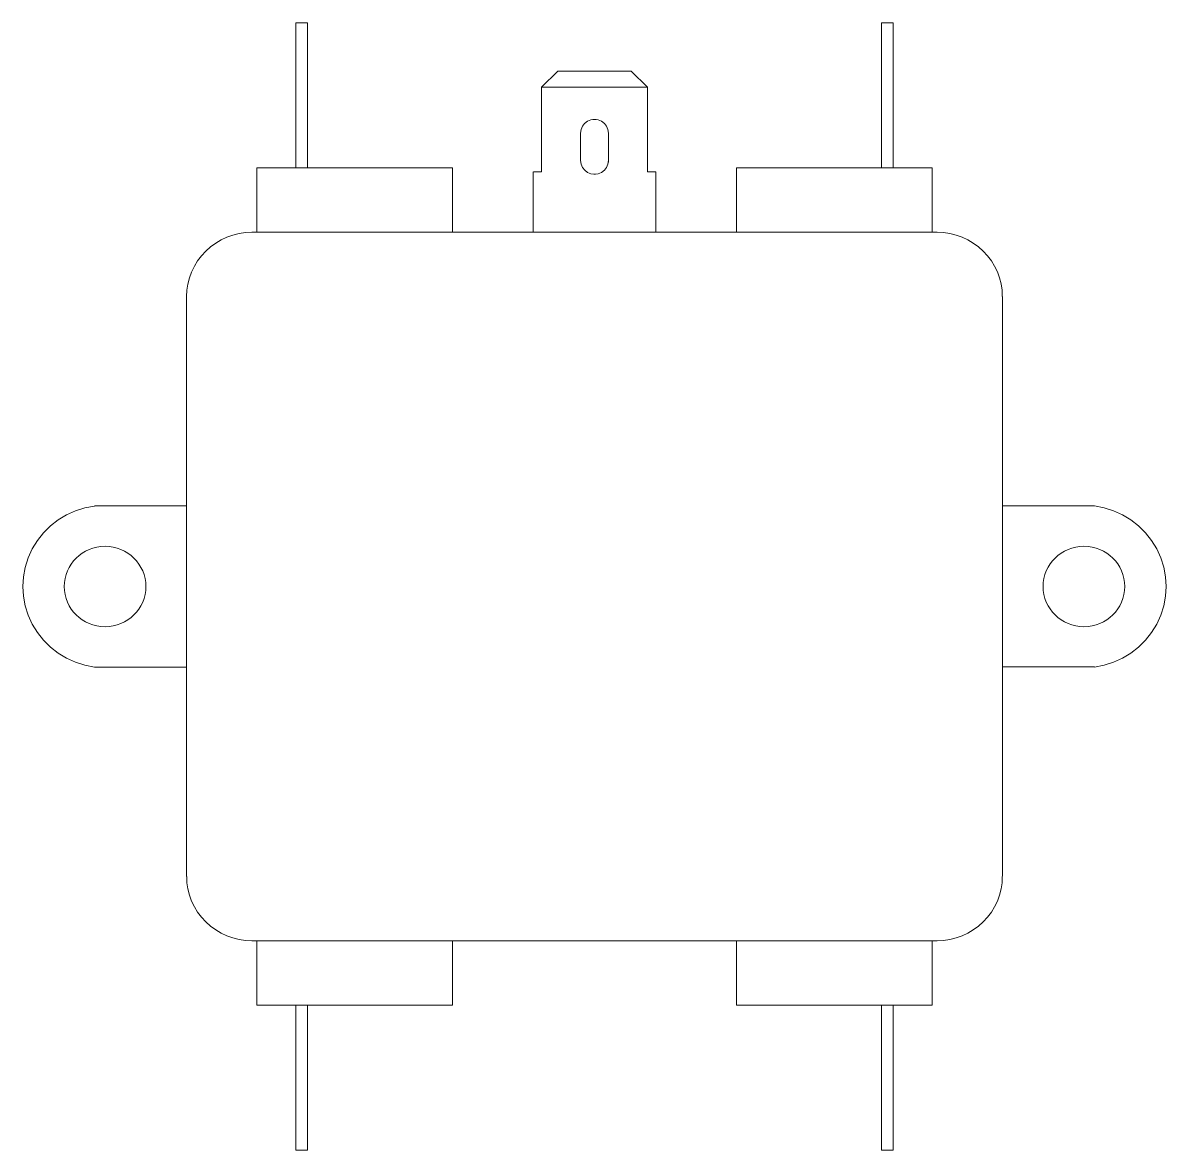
# Model space of a CAD drawing. Header units: inches. Extents: x 18.9 to 69.6, y 7.9 to 58.
import ezdxf

# ---------------------------------------------------------------- set-up
doc = ezdxf.new("R2010")
doc.units = ezdxf.units.IN
doc.header["$MEASUREMENT"] = 0

msp = doc.modelspace()

# ---------------------------------------------------------------- linework, layer by layer
at = {"lineweight": 0}
for points in [[(30.985, 57.958), (30.985, 51.526)], [(31.492, 57.957), (30.985, 57.957)], [(31.492, 57.958), (31.492, 51.527)], [(56.992, 57.958), (56.992, 51.527)], [(57.499, 57.958), (56.992, 57.958)], [(57.499, 57.958), (57.499, 51.527)], [(45.873, 55.815), (42.612, 55.815), (41.888, 55.1)], [(46.597, 55.1), (45.873, 55.815)], [(41.888, 55.1), (41.888, 51.348)], [(46.597, 55.1), (41.888, 55.1)], [(46.597, 55.1), (46.597, 51.348)], [(44.859, 53.068), (44.837, 53.226), (44.776, 53.371), (44.679, 53.496), (44.551, 53.594), (44.401, 53.655), (44.242, 53.675), (44.084, 53.655), (43.934, 53.594), (43.805, 53.496), (43.708, 53.371), (43.647, 53.226), (43.626, 53.068)], [(44.317, 53.671), (44.167, 53.671)], [(43.627, 51.833), (43.627, 53.092)], [(44.858, 51.782), (44.858, 53.092)], [(43.626, 51.849), (43.648, 51.69), (43.709, 51.545), (43.806, 51.419), (43.935, 51.321), (44.085, 51.26), (44.244, 51.24), (44.403, 51.26), (44.553, 51.321), (44.682, 51.419), (44.779, 51.545), (44.84, 51.69), (44.862, 51.849)], [(37.939, 51.526), (29.246, 51.526), (29.246, 48.667)], [(37.939, 51.526), (37.939, 48.668)], [(41.525, 51.348), (41.525, 48.668)], [(41.888, 51.348), (41.526, 51.348)], [(46.959, 51.348), (46.597, 51.348)], [(46.958, 51.348), (46.958, 48.668)], [(59.238, 51.527), (50.545, 51.527)], [(50.545, 48.668), (50.545, 51.526)], [(59.238, 48.668), (59.238, 51.526)], [(44.279, 51.241), (44.209, 51.241)], [(29.029, 48.667), (28.743, 48.653), (28.461, 48.612), (28.186, 48.544), (27.92, 48.45), (27.665, 48.33), (27.422, 48.187), (27.193, 48.02), (26.98, 47.83), (26.788, 47.62), (26.618, 47.394), (26.473, 47.155), (26.352, 46.902), (26.257, 46.64), (26.188, 46.369), (26.146, 46.091), (26.131, 45.809)], [(59.455, 48.667), (29.029, 48.667)], [(62.352, 45.809), (62.338, 46.092), (62.296, 46.37), (62.227, 46.641), (62.132, 46.904), (62.011, 47.156), (61.865, 47.395), (61.696, 47.621), (61.503, 47.831), (61.291, 48.02), (61.062, 48.188), (60.819, 48.331), (60.564, 48.45), (60.297, 48.544), (60.023, 48.613), (59.741, 48.654), (59.455, 48.668)], [(26.131, 20.08), (26.131, 45.808)], [(62.353, 45.809), (62.353, 20.082)], [(22.044, 36.516), (21.608, 36.434), (21.189, 36.302), (20.792, 36.123), (20.421, 35.899), (20.079, 35.632), (19.772, 35.327), (19.501, 34.985), (19.272, 34.61), (19.091, 34.21), (18.961, 33.795), (18.883, 33.372), (18.857, 32.943), (18.883, 32.515), (18.961, 32.091), (19.091, 31.677), (19.272, 31.276), (19.501, 30.901), (19.772, 30.559), (20.079, 30.254), (20.421, 29.988), (20.792, 29.764), (21.189, 29.584), (21.608, 29.452), (22.044, 29.37)], [(26.131, 36.518), (22.044, 36.518)], [(62.352, 36.519), (66.439, 36.519)], [(66.439, 29.371), (66.876, 29.454), (67.295, 29.586), (67.691, 29.765), (68.062, 29.989), (68.404, 30.255), (68.712, 30.561), (68.983, 30.902), (69.212, 31.278), (69.393, 31.678), (69.522, 32.093), (69.6, 32.516), (69.626, 32.945), (69.6, 33.373), (69.522, 33.797), (69.393, 34.211), (69.212, 34.612), (68.983, 34.987), (68.712, 35.329), (68.404, 35.634), (68.062, 35.9), (67.691, 36.124), (67.295, 36.304), (66.876, 36.436), (66.439, 36.518)], [(26.131, 29.371), (22.044, 29.371)], [(62.352, 29.372), (66.439, 29.372)], [(26.132, 20.081), (26.146, 19.798), (26.188, 19.521), (26.257, 19.249), (26.353, 18.987), (26.473, 18.735), (26.619, 18.495), (26.788, 18.269), (26.981, 18.06), (27.193, 17.87), (27.422, 17.703), (27.665, 17.559), (27.921, 17.44), (28.187, 17.346), (28.462, 17.278), (28.743, 17.237), (29.029, 17.223)], [(59.455, 17.223), (59.741, 17.237), (60.023, 17.278), (60.298, 17.346), (60.564, 17.44), (60.819, 17.559), (61.063, 17.703), (61.291, 17.87), (61.504, 18.06), (61.696, 18.269), (61.866, 18.495), (62.011, 18.735), (62.132, 18.987), (62.227, 19.25), (62.296, 19.521), (62.338, 19.799), (62.352, 20.081)], [(59.455, 17.222), (29.029, 17.222)], [(29.247, 14.364), (29.247, 17.223)], [(37.939, 14.364), (37.939, 17.223)], [(50.545, 17.223), (50.545, 14.364)], [(59.238, 17.223), (59.238, 14.364)], [(37.94, 14.364), (29.247, 14.364)], [(30.985, 7.931), (30.985, 14.363)], [(31.492, 7.931), (31.492, 14.363)], [(59.238, 14.364), (50.545, 14.364)], [(56.992, 7.931), (56.992, 14.363)], [(57.499, 7.931), (57.499, 14.363)], [(31.492, 7.932), (30.985, 7.932)], [(57.499, 7.932), (56.992, 7.932)]]:
    msp.add_lwpolyline(points, dxfattribs=at)
for centre, ratio in [((22.509, 32.943), 0.986314), ((65.974, 32.945), 0.986507)]:
    msp.add_ellipse(centre, major_axis=(1.811, 0), ratio=ratio, start_param=0, end_param=6.283185, dxfattribs=at)

doc.saveas('drawing.dxf')
